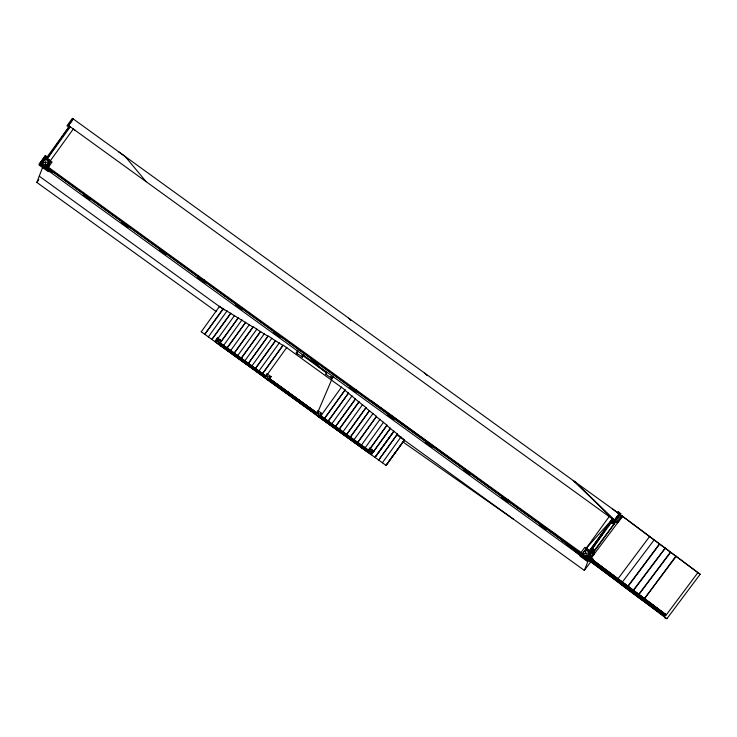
<?xml version="1.0" encoding="UTF-8"?>
<svg xmlns="http://www.w3.org/2000/svg" width="737" height="737" viewBox="0 0 737 737"><rect width="100%" height="100%" fill="white"/><g stroke="black" fill="none" stroke-linecap="round" stroke-linejoin="round"><path stroke-width="1.11" d="M586.173 550.511L586.228 548.3L609.121 516.646M320.015 415.594L368.389 450.583L320.015 415.594L318.881 416.654M75.073 130.283L73.295 129.003L50.309 160.786L48.356 167.225L48.596 168.736L47.573 170.155L39.254 164.13L45.279 155.82L45.519 157.322L47.288 158.602L47.048 157.101L45.27 155.811L39.254 164.139L586.21 559.752L592.336 551.534L590.834 551.746L586.228 548.3L612.475 519.069L612.733 520.543L590.659 551.101L589.536 550.779L591.037 550.567L592.345 551.534L586.201 559.742L591.028 550.567L612.484 519.078L612.742 520.552L614.584 521.805L620.711 513.625L618.223 511.754L617.578 512.62L72.383 118.316L66.984 125.769L68.771 127.059L70.282 126.819L68.504 125.53L73.258 118.952L68.504 125.53L614.336 520.331L614.584 521.805L620.711 513.625L619.2 513.827L612.539 509.009M586.21 559.752L585.97 558.25L580.996 552.492L579.485 552.732L578.434 554.123L579.945 553.892L585.979 558.259L590.834 551.746L591.028 550.567L589.536 550.779L612.475 519.06L614.345 520.34M264.666 376.358L264.546 377.353L218.52 344.05L218.732 343.138L264.666 376.358L265.578 375.934L219.534 342.65L265.163 375.916M590.899 551.009L591.037 550.097L590.77 551.239M578.72 553.303L579.402 551.212M47.325 168.635L50.309 160.786L45.51 157.313L40.756 163.89L39.254 164.13L40.756 163.9L47.334 168.653L48.541 168.358L579.862 552.667L581.005 552.492L585.97 558.25L590.825 551.755L590.438 550.935M216.365 311.65L36.85 182.444L42.857 166.755M219.515 306.546L223.256 308.84L204.822 334.322M223.256 308.84L230.727 313.418L211.906 339.453M230.718 313.437L238.208 318.006L220.114 343.018M238.208 318.006L245.578 322.511L227.153 347.975M245.578 322.511L253.058 327.09L234.246 353.097L253.178 326.767L260.53 331.678L241.331 358.228M260.53 331.678L268.01 336.256L248.415 363.35L268.139 335.934L275.491 340.835L255.499 368.472M275.491 340.835L282.971 345.423L262.584 373.604L283.091 345.1L345.091 389.947L324.391 418.717M297.536 352.323L296.744 354.442M332.995 376.616L317.693 412.453M328.278 421.113L348.463 393.208L344.971 390.269M348.463 393.208L355.446 399.085L335.648 426.447M339.342 429.118L358.937 402.024L355.446 399.085M358.937 402.024L366.04 407.579L346.712 434.452M350.397 437.115L369.412 410.841L365.921 407.902M369.412 410.841L376.515 416.387L357.777 442.449M376.395 416.718L386.989 425.203L370.149 448.732L373.088 450.86M372.351 453.2L390.361 428.464L386.87 425.525M390.361 428.464L393.844 431.403L375.022 457.428M378.707 460.1L397.464 434.019L393.844 431.403L376.045 455.871M397.335 434.342L404.447 439.897L386.087 465.434L201.201 331.705M593.064 560.12L592.99 559.236C589.388 565.905 591.461 559.365 593.064 560.12L666.294 614.888L697.893 572.631L700.15 574.261L666.93 618.684C663.088 618.555 664.406 614.704 666.294 614.888M396.893 434.848L584.33 570.42L588.476 560.065M45.27 155.82L40.765 163.89L47.564 170.146L48.587 168.727L48.356 167.225L50.309 160.786L47.325 168.644L48.356 167.235L581.005 552.492L579.955 553.892L578.434 554.132L579.485 552.732L371.411 400.9M315.62 414.461L318.237 410.85M269.668 378.726L271.096 376.754L270.7 376.46L269.272 378.44L316.726 412.932L269.18 378.551L268.204 379.887L315.74 414.268M595.321 543.934L591.406 550.364M47.288 158.602L68.771 127.059L70.273 126.81L47.288 158.602L47.039 157.092L68.762 127.059L70.273 126.81L69.149 127.004M591.94 548.365L594.519 550.235L593.174 552.041L615.948 521.501L617.634 522.717L622.507 516.25L591.304 557.964L590.825 557.614L588.799 560.323L590.457 560.056L591.037 559.272L590.825 557.614L593.469 559.576M36.85 182.444L38.831 179.662M600.25 536.904L601.41 535.274M43.105 159.616L39.135 165.06L48.246 171.647L49.342 170.1L52.29 172.237M44.404 157.782L45.731 155.977L47.619 157.34M67.767 129.472L68.817 127.998M49.526 170.238L52.216 171.887M84.515 193.287L83.29 194.955L89.177 199.22L90.375 197.525M198.539 275.767L197.332 277.444L203.219 281.7L204.425 280.023L203.2 281.691M201.275 331.761L219.635 306.224M204.748 334.276L223.375 308.517M208.359 336.883L227.116 310.811M211.832 339.398L230.847 313.114M215.499 341.213L217.102 338.541M215.425 341.996L264.408 377.141M234.596 315.39L217.885 338.605L220.971 340.494L220.409 340.42M218.29 338.891L217.479 337.97L214.863 341.59L217.655 341.093L217.479 337.97L221.607 340.955L217.885 340.78M218.474 344.207L218.207 341.01M218.52 344.234L221.091 340.586M220.004 342.797L221.422 340.826M220.041 342.963L238.337 317.684M223.615 345.413L241.966 319.895M227.088 347.919L245.697 322.189M230.699 350.536L249.438 324.473M237.71 355.612L256.918 329.061M241.257 358.173L260.658 331.346M244.868 360.789L264.399 333.64M251.953 365.911L271.87 338.228M255.426 368.426L275.61 340.512M258.973 370.987L279.351 342.806M264.905 377.952L315.694 414.351M267.457 374.332L286.831 347.385M267.485 374.138L267.024 373.806L264.334 377.537L267.439 376.616L267.024 373.806L271.096 376.754M270.7 376.46L267.909 380.126L267.752 376.847L270.645 376.423M298.098 350.029L296.117 352.774L302.419 357.169M301.599 356.736L303.054 354.783L302.566 356.505L303.386 355.197M303.349 355.059L302.566 356.487M302.382 357.132L303.773 355.298M325.726 374.184L326.648 372.848L315.805 364.474M331.199 378.145L332.498 376.303M333.041 376.303L332.138 377.897L333.106 376.395M318.181 410.813L315.491 414.535L318.587 413.614L318.181 410.813L322.253 413.752M316.062 414.949L367.348 451.698L368.113 451.182L319.738 416.193M318.679 414.166L321.802 413.42L319.066 417.124L318.356 413.936M319.158 417.188L367.173 451.753L370.149 450.851L369.753 448.105L373.88 451.099M319.95 416.092L321.857 413.466M320.899 415.779L341.6 387.008M324.52 418.395L345.091 389.947M350.554 385.718L349.329 387.386L355.216 391.642M328.205 421.067L348.583 392.885M331.503 424.272L352.074 395.824M355.197 391.633L356.413 389.956M335.381 426.668L355.566 398.763M339.269 429.063L359.057 401.702M343.027 431.781L362.549 404.641M346.639 434.397L366.04 407.579M350.333 437.069L369.532 410.509M354.018 439.731L373.023 413.448M357.703 442.403L376.515 416.387M361.462 445.12L380.006 419.325M365.147 447.783L383.498 422.264M367.137 451.726L369.753 448.105M368.804 450.353L320.429 415.438M369.265 449.708L386.989 425.203M367.699 452.131L370.628 454.25M370.26 451.532L373.364 450.722L370.748 454.342L369.863 451.247M371.356 453.928L373.171 451.422M371.19 454.665L373.806 451.044M371.264 454.711L390.481 428.142M374.949 457.382L393.973 431.081M378.634 460.045L397.464 434.019M382.402 462.762L400.956 436.958M386.013 465.379L404.447 439.897L403.507 442.357L513.459 519.161M426.566 440.698L425.369 442.384L431.237 446.631M470.455 472.435L469.248 474.131L463.361 469.865M508.466 499.935L507.249 501.611L501.381 497.364M612.475 519.069L589.536 550.779L590.825 551.755L592.336 551.534L591.037 550.557L592.345 551.534L591.028 550.567M610.098 523.74L613.543 519.76M589.434 555.201L591.866 552.492L587.002 558.996M592.106 551.543L593.69 549.323M614.98 520.801L612.852 523.721L610.337 521.897M593.119 552.004L594.446 550.171M615.865 521.437L613.893 524.173L612.889 522.257M587.647 560.627L588.144 559.816L666.93 618.684M587.407 561.456L594.179 552.363L587.398 561.447L579.945 556.057M592.944 553.266L594.123 554.15L592.917 553.257L613.976 524.228L611.157 522.192M387.1 463.868L404.318 440.219M602.599 533.662L604.368 531.239M41.3 163.577L45.703 157.93L41.3 163.577L45.712 166.875L50.005 161.145L45.583 157.847M45.141 162.232L45.021 158.759L49.029 161.762L46.026 165.77L42.018 162.776L45.454 162.472L46.026 165.77M45.454 162.472L49.029 161.762M48.366 169.399L49.103 168.395M552.437 532.132L579.844 554.989L580.406 554.224M581.806 554.519L586.21 548.881L581.806 554.519L586.219 557.826L590.512 552.087L586.09 548.789M585.648 553.183L585.528 549.71L589.536 552.704L586.532 556.721L582.525 553.717L585.961 553.423L586.532 556.721M585.961 553.423L589.536 552.704M618.223 511.754L619.191 513.836L614.308 520.313L619.191 513.836L620.701 513.615M588.66 558.941L591.092 555.698M616.418 521.842L621.282 515.338L697.893 572.631M591.166 557.863L594.142 554.169M622.36 516.149L617.505 522.653L615.957 521.492M590.963 561.944L590.696 560.24L591.277 559.457L592.99 559.236M584.33 570.42L591.175 561.272M617.993 578.766L649.601 536.518M622.378 582.046L654.143 539.917M659.458 543.888L627.896 586.173M659.707 544.072L628.108 586.33M633.286 590.208L665.207 548.19M638.822 594.344L670.467 552.124M638.915 594.409L670.679 552.28M644.562 598.637L675.866 556.159M644.47 598.564L676.161 556.38M607.721 526.78L609.499 524.477M331.65 377.547L332.138 377.906L330.434 376.671M643.908 598.158L642.286 600.323L620.259 583.851L621.871 581.686M613.589 520.562L612.438 521.068M613.525 521.851L615.358 521.077M68.762 127.059L70.273 126.819M47.039 157.092L45.51 157.322L52.078 162.066L47.325 168.644L48.347 167.216L48.587 168.727L579.485 552.732M200.427 278.337L198.76 278.181L205.319 282.934L203.449 281.598M573.257 480.607L576.002 482.588L614.336 520.331L574.519 481.519M619.191 513.836L617.569 512.62L700.15 574.261M118.473 151.656L120.684 153.25M121.504 153.849L125.216 156.539L146.119 181.671M614.971 520.792L617.643 522.754M601.024 534.905L601.889 535.541M592.014 548.116L594.519 550.235M592.428 551.064L594.179 552.363M50.005 161.145L45.712 166.875M84.727 195.701L90.301 199.736M166.332 254.726L160.85 250.764M236.78 305.68L242.353 309.715M274.79 333.17L280.364 337.205M312.746 360.623L318.329 364.658M350.766 388.123L356.34 392.158M388.777 415.613L394.35 419.648M426.787 443.112L432.37 447.147M464.798 470.611L470.381 474.637M502.818 498.101L508.392 502.137M540.829 525.601L546.403 529.627M588.062 559.761L590.816 561.751M122.839 223.265L128.312 227.226M121.301 222.454L127.188 226.71M159.312 249.944L165.199 254.21M235.343 304.943L241.229 309.199M273.353 332.433L279.24 336.689M311.309 359.886L317.196 364.152M387.34 414.876L393.226 419.141M539.392 524.855L545.279 529.12M577.357 552.317L579.982 554.215M301.912 354.958L326.675 372.867M325.699 374.166L332 378.56M39.254 176.171L224.149 309.927M373.383 451.588L372.765 451.136L370.951 453.642L371.568 454.093M219.709 342.585L266.131 376.165M269.272 378.44L317.214 413.116M219.396 342.641L265.329 375.87M269.125 378.615L316.661 412.996M320.024 415.428L368.399 450.418M269.033 378.726L316.569 413.107M219.055 342.806L264.988 376.027M268.922 378.873L316.459 413.254M319.959 415.788L368.334 450.777M218.889 342.954L264.823 376.174M268.793 379.048L316.33 413.429M319.867 415.99L368.242 450.98M268.646 379.242L316.182 413.623M218.613 343.341L264.537 376.561M268.508 379.435L316.044 413.816M319.591 416.377L367.956 451.366M218.52 343.553L264.454 376.773M268.388 379.61L315.915 414.001M319.425 416.534L367.8 451.523M218.474 343.746L264.408 376.966M268.277 379.767L315.814 414.148M319.259 416.645L367.634 451.634M319.103 416.7L367.477 451.689M665.189 548.181L633.562 590.411M590.844 551.755L584.883 547.296L579.945 553.892L579.862 552.667M592.603 559.844L665.852 614.621M592.52 559.945L665.76 614.722M592.382 560.111L665.622 614.888M592.207 560.332L665.447 615.109M592.004 560.59L665.253 615.367M591.793 560.875L665.041 615.644M591.59 561.152L664.829 615.929M591.396 561.419L664.636 616.196M591.231 561.649L664.479 616.418M591.111 561.824L620.462 583.778M642.498 600.25L664.359 616.602M307.937 358.412L312.396 361.849M552.474 532.132L579.844 554.989M574.556 481.547L614.336 520.331M424.733 373.171L427.119 375.584M348.702 318.181L351.07 320.613M202.915 280.548L204.241 282.142M302.935 354.921L303.884 356.386L302.898 354.7M51.065 170.311L52.189 172.163M46.781 165.245L47.573 170.155M576.002 482.588L575.311 482.09L576.002 482.588"/></g></svg>
